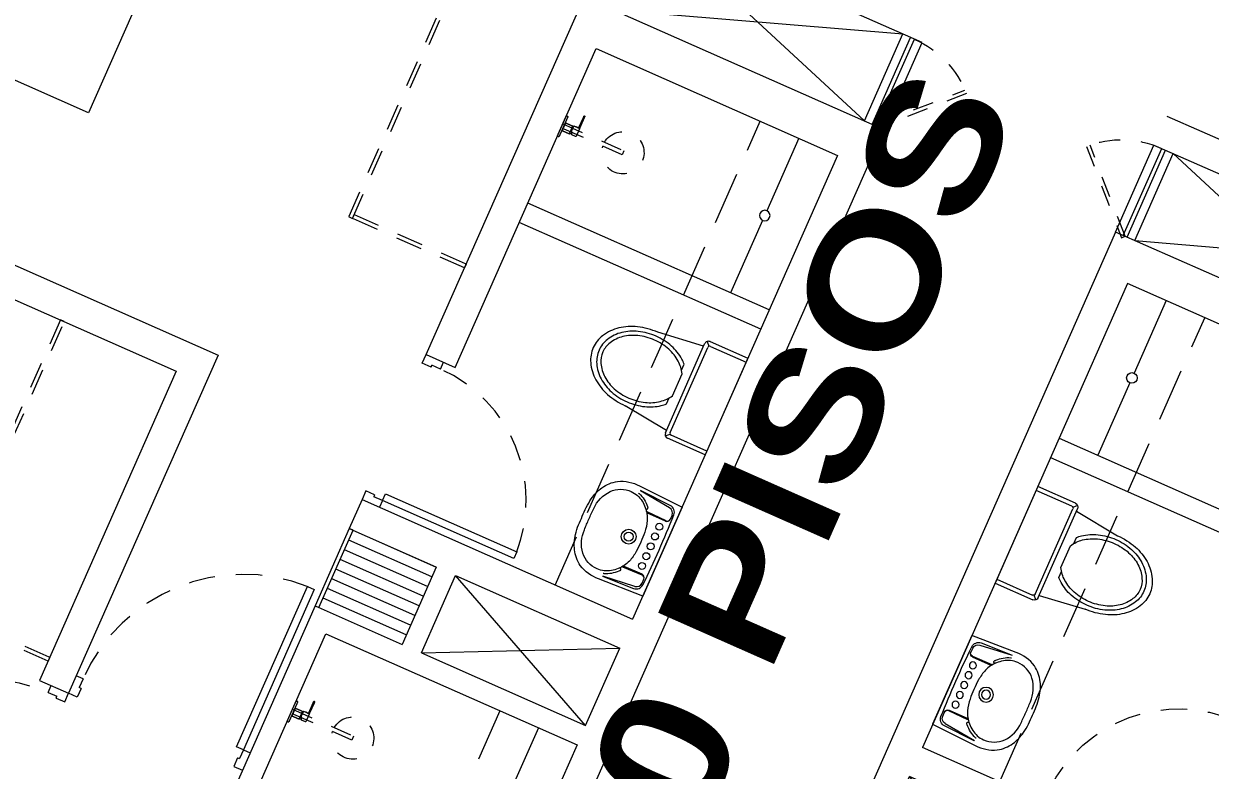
# Model space of a CAD drawing. Header units: millimetres. Extents: x 2471 to 2909, y 1327 to 1568.
# Drawn here: x 2631.84 to 2637.45, y 1406.07 to 1409.6 of the extents above; entities that cross this region are included whole.
import ezdxf
from ezdxf.xclip import XClip

# ---------------------------------------------------------------- set-up
doc = ezdxf.new("R2010")
doc.units = ezdxf.units.MM
doc.header["$XCLIPFRAME"] = 2
doc.set_wipeout_variables(frame=1)
for name, pattern in [('ACAD_ISO07W100', [3, 0, -3]), ('HIDDEN', [0.375, 0.25, -0.125]), ('HIDDEN2', [0.1875, 0.125, -0.0625])]:
    doc.linetypes.add(name, pattern=pattern)
doc.layers.get('0').update_dxf_attribs({"color": 251, "lineweight": 9})
for name, color, linetype, lineweight in [('A-04', 251, 'Continuous', 13), ('A-ESTRUCTURA-HATCH', 251, 'Continuous', 13), ('A-LINEAS', 251, 'Continuous', 13), ('A-MOBILIARIO', 251, 'Continuous', 13), ('A-MURO BAJO', 251, 'Continuous', 13), ('A-MUROS', 251, 'Continuous', 13), ('A-PROYECCIONES', 251, 'HIDDEN', 13), ('A-SANITARIOS', 251, 'Continuous', 13), ('A_50_TextoSubtitulos', 251, 'Continuous', 13), ('DLP_MOBILIARIO FIJO', 251, 'Continuous', 13), ('DLP_VERDE', 251, 'Continuous', 13)]:
    doc.layers.add(name, color=color, linetype=linetype, lineweight=lineweight)
doc.styles.add('R140-200', font='ariblk.ttf', dxfattribs={"height": 0.5})

# ---------------------------------------------------------------- blocks, each defined once
blk = doc.blocks.new('EST P1')
at = {"layer": 'A-ESTRUCTURA-HATCH'}
h = blk.add_hatch(dxfattribs=at)
h.set_pattern_fill('ANSI31', color=256, scale=0.02, angle=-1.27e-14)
h.set_pattern_definition([(44.99999999999999, (-226392.077087921, -8188203.059610654), (-0.04490128060534576, 0.04490128060534578), [])])
h.paths.add_polyline_path([(-3.609998156578513, 5.049997552298009), (-3.610000176762696, 4.849997552111745), (-44.785000133008, 4.84999814722687), (-44.78500010908465, -0.1500023566186428), (-46.9899987593235, -0.1500020446255803), (-46.98999930798891, -11.15000239294022), (-3.609999100328423, -11.15005090925843), (-3.609999100328423, -11.40005090925843), (-47.23999938514316, -11.40005881432444), (-47.23999953552266, 0.1499976431950927), (-45.03499953550636, 0.1499976431950927), (-45.0350001337647, 5.049998153932393)])
h.paths.add_polyline_path([(5.875668717722874, 4.849997540004551), (5.875668724213028, 5.04999746195972), (35.53000006324146, 5.049996703863144), (35.53000006324146, 4.849997698329389)])
h.paths.add_polyline_path([(47.9150172030495, 5.049996227957308), (35.58000069746049, 5.049997348338366), (35.58000069746049, 4.849997348152101), (47.9150167714979, 4.849997607059777)])
h.paths.add_polyline_path([(51.86500159354182, 4.849997512064874), (53.37567124809721, 4.84999814722687), (53.37566821934888, 5.049995731562376), (51.86500180143048, 5.049995731562376)])
edge = h.paths.add_edge_path()
edge.add_arc((63.30066905260901, -0.1500025354325771), 9.699999993899837, 359.9999991583288, 539.9999991583288)
edge.add_line((53.60066905870917, -0.1500023929402232), (53.80066905872081, -0.1500023929402232))
edge.add_arc((63.30066905263811, -0.1500025345012546), 9.4999999939173, 0.904707007975901, 179.9999991462264, ccw=False)
edge.add_line((72.79948476422578, -2.6654452085495e-06), (70.35068066572421, 2.236943691968918e-05))
edge.add_line((70.35068066572421, 2.236943691968918e-05), (70.35067913253442, -0.1499448418617249))
edge.add_line((70.35067913253442, -0.1499448418617249), (73.00066904650885, -0.150002677924931))
edge = h.paths.add_edge_path()
edge.add_arc((63.30071679371758, -0.1499939998611808), 3.299962339182982, 0.0008535084975947384, 49.99468487219946)
edge.add_line((65.42212619486963, 2.377727027982473), (65.4221670004481, -0.1499835988506675))
edge.add_line((65.4221670004481, -0.1499835988506675), (65.27216700115241, -0.1499896282330155))
edge.add_line((65.27216700115241, -0.1499896282330155), (65.27206754402141, 2.496426238678396))
edge.add_arc((63.30066965197329, -0.1500051133334637), 3.300001295406272, 53.31658296793058, 179.9999577317531)
edge.add_line((60.00066835692269, -0.1500026788562536), (59.80066835691105, -0.1500026788562536))
edge.add_arc((63.30067374499049, -0.1500072199851274), 3.50000538808239, 2.4573619850427235, 179.9999256608235, ccw=False)
edge.add_line((66.79746054686257, 5.869567394256592e-05), (69.45068066581734, 3.157090395689011e-05))
edge.add_line((69.45068066581734, 3.157090395689011e-05), (69.45067913254024, -0.1499448418617249))
edge.add_line((69.45067913254024, -0.1499448418617249), (66.60067913253442, -0.1499448418617249))
h.paths.add_polyline_path([(-3.559999100340065, -11.15003591403365), (35.53000069747213, -11.15003591403365), (35.53000069747213, -11.40006590355188), (-3.559999100340065, -11.40006590355188)])
h.paths.add_polyline_path([(35.58000069746049, -11.1500659417361), (71.88000514594023, -11.1501255556941), (71.88000514594023, -11.40006201900542), (35.58000069746049, -11.40000240504742)])
blk = doc.blocks.new('A$C47ad906b')
at = {"linetype": 'ACAD_ISO07W100'}
blk.add_blockref('EST P1', (27.08587306272238, 53.63165718247183), dxfattribs=at)
blk = doc.blocks.new('TD_P1$0$N.01b')
at = {"layer": 'A-MUROS'}
blk.add_line((0.1499984167353432, 5.825008718538356, 5.126849076347857e-07), (0.1499984170018251, 0.1250174852302735, -4.007036348491058e-06), dxfattribs=at)
blk = doc.blocks.new('*U843')
for p, q in [((0.01000000000002289, 0.854999999999984), (0.01000000000002289, 0.8999999999999999)), ((0.1000000000000001, 0.8649999999999747), (0.1000000000000002, 0.8999999999999999)), ((0.05500000000001259, 0.854999999999984), (0.01000000000002289, 0.854999999999984)), ((0.1000000000000001, 0.8649999999999747), (0.05500000000001259, 0.8649999999999747)), ((0.05500000000001259, 0.854999999999984), (0.05500000000001259, 0.8649999999999747)), ((0.0550000000000125, 0.04499999999998749), (0.0100000000000227, 0.04499999999998749)), ((0.0100000000000227, 0.04499999999998749), (0.0100000000000227, 0)), ((0.0550000000000125, 0.04499999999998749), (0.0550000000000125, 0.03499999999999662)), ((0.1, 0.03499999999999662), (0.0550000000000125, 0.03499999999999662)), ((0.1, 0.03499999999999662), (0.1, 0))]:
    blk.add_line(p, q)
blk.add_lwpolyline([(0.9299999999999959, 0.06999999999999719), (0.9299999999999959, 0.03499999999999651), (0.1, 0.03499999999999662), (0.1, 0.06999999999999731)], close=True)
at = {"color": 7, "linetype": 'HIDDEN2'}
blk.add_arc((0.09952467039440564, 0.0338953113763698), 0.8311048245500714, 2.23014585536521, 89.96723111097609, dxfattribs=at)
blk = doc.blocks.new('ducha marsano')
at = {"linetype": 'HIDDEN2', "ltscale": 0.5, "extrusion": (-4.942502096703275e-10, -7.911230939585116e-10, -1)}
for p, q in [((-0.009999999999763531, -2.501110429875553e-10), (0.01000000000021828, 2.496562956366688e-10)), ((0.01000000000021828, 2.496562956366688e-10), (0.01000000789736077, -0.3154999997500454)), ((-0.009999992102621036, -0.3155000002502675), (-0.009999999999763531, -2.501110429875553e-10)), ((0.02250000757840098, -0.05149999943751027), (-9.093746939470293e-05, -0.05150000000321597)), ((0.02250000757840098, -0.05149999943751027), (0.02250000785988959, -0.06274999943752846)), ((-0.02049999170912997, -0.08000000051379175), (-0.02049999220525933, -0.06013965879128591)), ((0.02100000832933802, -0.08149999947590914), (-0.0189999916706256, -0.08150000047635331)), ((-0.01546092816124656, -0.05800000038834696), (-0.01574999225886131, -0.05800000039516817)), ((0.02498437823942368, -0.08149999937540997), (0.02100000832933802, -0.08149999947590914)), ((0.02250000799722329, -0.06824999943773946), (0.02250000821641152, -0.07699999943770308)), ((0.02250000821641152, -0.07699999943770308), (0.02498437812710108, -0.0769999993754027)), ((0.02498437812710108, -0.0769999993754027), (0.07714359645297009, -0.0769999980702778)), ((0.07714359656529268, -0.08149999807028507), (0.02498437823942368, -0.08149999937540997)), ((0.07714359645297009, -0.0769999980702778), (0.08159809707876775, -0.0769999979588647)), ((0.0815980971915451, -0.08149999795887197), (0.07714359656529268, -0.08149999807028507)), ((0.08159809707876775, -0.0769999979588647), (0.08200000821670983, -0.07699999794840551)), ((0.08200000832903243, -0.08149999794841278), (0.0815980971915451, -0.08149999795887197)), ((0.08200000821670983, -0.07699999794840551), (0.08400000821666254, -0.0769999978983833)), ((0.08400000832898513, -0.08149999789839057), (0.08200000832903243, -0.08149999794841278)), ((0.08550000825425741, -0.07849999786049011), (0.08550000829109194, -0.07999999786034095)), ((0.01000000789736077, -0.3154999997500454), (-0.009999992102621036, -0.3155000002502675))]:
    blk.add_line(p, q, dxfattribs=at)
for centre, radius, start, end in [((-0.0004217504078951606, -0.04623247137988074), 0.0200000000000001, 323.9581193260744, 354.9297873666927), ((0.0004217355144646717, -0.04623247140079911), 0.0200000000000001, 185.0702097651437, 195.2705008967209), ((0.01899999170882438, -0.08000000047604772), 0.0015, 269.9999985659271, 359.9999985659271), ((-0.08400000825440657, -0.07849999789823414), 0.0015, 89.99999856592709, 179.9999985659271), ((-0.08400000829078635, -0.07999999789808498), 0.0015, 179.9999985659271, 269.9999985659271), ((-7.897142495370972e-09, -0.3155000000001564), 0.1000000000000227, 95.73916904324476, 84.26082808872134)]:
    blk.add_arc(centre, radius, start, end, dxfattribs=at)
at = {"linetype": 'HIDDEN2', "ltscale": 0.5, "extrusion": (-4.942519952477968e-10, -7.911237979935254e-10, -1)}
blk.add_ellipse((7.578819349873811e-09, -0.05150000000094224), major_axis=(-0.0224999955548024, -0.009499944664834701), ratio=0.0014484153729246, start_param=0.4254359770760674, end_param=1.567365863276157, dxfattribs=at)
at = {"linetype": 'HIDDEN2', "ltscale": 0.5}
for points, degree in [([(-0.03050000000030195, -7.639755494892597e-10), (-4.547473508864641e-13, -9.094947017729282e-13), (0.0304999999998472, 7.626113074366003e-10)], 2), ([(0.0304999999998472, 7.626113074366003e-10), (0.04149999999981446, 1.037733454722911e-09), (0.05249999999978172, 1.313310349360108e-09)], 2), ([(0.05249999999978172, 1.313310349360108e-09), (0.05250000009345968, -0.003749998686544131), (0.05250000018713763, -0.007499998686398612)], 2), ([(-0.05250000000023647, -1.314674591412768e-09), (-0.05249999990655851, -0.003750001314529072), (-0.05249999981288056, -0.0075000013148383)], 2), ([(-0.05250000000023647, -1.314674591412768e-09), (-0.04150000000026921, -1.040007191477343e-09), (-0.03050000000030195, -7.639755494892597e-10)], 2), ([(-0.05250000349224138, -0.007500004994653864), (-0.0524999909653161, -0.007500017521124391), (-0.05249997843839083, -0.007500030048049666)], 2), ([(0.03050000019993604, -0.007999999237654265), (2.000888343900442e-10, -0.00800000000072032), (-0.03049999980021312, -0.008000000764241122)], 2), ([(-0.02149999980019857, -0.008000000538686436), (-0.021499999768821, -0.009250000538941094), (-0.02149999973744343, -0.01050000053874101)], 2), ([(-0.02100075302178084, -0.01100000052656469), (-0.007000501922902913, -0.01100000017595448), (0.006999749175975012, -0.01099999982534428), (0.02100000027485294, -0.01099999947564356)], 3), ([(-0.01999999972485966, -0.01100000050200833), (-0.01999999926556484, -0.02935000050229064), (-0.01999999880627001, -0.0477000005021182)], 2), ([(-0.0197004378701422, -0.04800000049453956), (7.491053111152723e-09, -0.04800000000068394), (0.01970045285179367, -0.04799999950773781)], 2), ([(0.02000000027510396, -0.01099999950019992), (0.02000000073439878, -0.02934999950048223), (0.02000000119369361, -0.04769999950030979)], 2), ([(0.02150000019992149, -0.007999999462754204), (0.02150000023129905, -0.009249999462554115), (0.02150000026267662, -0.01049999946235403)], 2)]:
    blk.add_open_spline(points, degree=degree, dxfattribs=at)
for points, weights in [([(-0.05249999981288056, -0.0075000013148383), (-0.05249999981242581, -0.007511151918606629), (-0.05249950271536363, -0.007522291436998785)], [1, 0.9908470869120796, 0.9822662308921539]), ([(-0.05199999980004577, -0.008000001302207238), (-0.05249999980014763, -0.008000001315394911), (-0.05249999981288056, -0.0075000013148383)], [1, 0.7071067811930576, 1]), ([(-0.02150077096985115, -0.01050000053874101), (-0.02150076198950046, -0.01100000950691538), (-0.02100075302178084, -0.01100000052656469)], [1, 0.7071067815402065, 1]), ([(-0.02000044456417527, -0.04770000050166345), (-0.02000044121359679, -0.04800000384466329), (-0.0197004378701422, -0.04800000049453956)], [1, 0.7071067801376791, 1]), ([(0.02000045972226872, -0.04769999950030979), (0.0200004562916547, -0.04800000293971607), (0.01970045285179367, -0.04799999950773781)], [1, 0.707106779703426, 1]), ([(0.02112202588159562, -0.01098488064462799), (0.02106194968064301, -0.01099999947336983), (0.02100000027485294, -0.01099999947564356)], [1, 0.9924117957756484, 1]), ([(0.05200000019976869, -0.007999998699233402), (0.05206194960510402, -0.007999998698323907), (0.05212202580605663, -0.007984879868672579)], [1, 0.9924117957712896, 1])]:
    blk.add_rational_spline(points, weights, degree=2, dxfattribs=at)
for points, knots in [([(-0.03049999980021312, -0.008000000764241122), (-0.03320189623445913, -0.008000000831998477), (-0.03736511363376849, -0.00800000093613562), (-0.04238597308449243, -0.00800000106164589), (-0.04580906687669994, -0.008000001147593139), (-0.04859505284957777, -0.008000001217169483), (-0.05120455379528721, -0.008000001282653102), (-0.05200223200517939, -0.008000001302207238), (-0.05199999980004577, -0.008000001302207238)], [0, 0, 0, 0, 8.104571943406839, 12.49526290016387, 16.88595385692089, 21.27664481367791, 25.66733577043493, 33.77190771384178, 33.77190771384178, 33.77190771384178, 33.77190771384178]), ([(0.05200000019976869, -0.007999998699233402), (0.05200210867496935, -0.007999998699233402), (0.05120469198163846, -0.007999998719242285), (0.04859496211156511, -0.007999998784271156), (0.04580915761061988, -0.007999998854302248), (0.04238586918972942, -0.00799999893979475), (0.03736519132235117, -0.007999999065759766), (0.03320187522513152, -0.007999999170351657), (0.03050000019993604, -0.007999999237654265)], [9e-16, 9e-16, 9e-16, 9e-16, 8.104571943406844, 12.49526290016386, 16.88595385692087, 21.2766448136779, 25.66733577043493, 33.77190771384178, 33.77190771384178, 33.77190771384178, 33.77190771384178]), ([(0.02250000799722329, -0.06824999943773946), (0.02250000799722329, -0.06824999943773946), (0.02249081857780766, -0.06818083345751802), (0.02245760327241442, -0.06790006753908528), (0.02243404553155415, -0.06768848845513276), (0.02238973698558766, -0.0672005954852466), (0.0223660945721349, -0.06689161925442022), (0.02233268521786158, -0.06621418988925143), (0.02232341057379017, -0.06584570405902923), (0.02232341055696452, -0.06515429482442414), (0.02233268518148179, -0.06478580899420194), (0.02236609450255855, -0.06410837962675942), (0.02238973690009516, -0.0637994033954783), (0.02243404542241478, -0.0633115104233184), (0.02245760315236112, -0.06309993133845637), (0.02249081844320244, -0.06281916541820465), (0.02250000785988959, -0.06274999943752846), (0.02250000785988959, -0.06274999943752846)], [0.4148436397438343, 0.4148436397438343, 0.4148436397438343, 0.4148436397438343, 0.5185540744172381, 0.5185540744172381, 0.6222645090906421, 0.6222645090906421, 0.7259758942891552, 0.7259758942891552, 0.8296872794876685, 0.8296872794876685, 0.9333986646861818, 0.9333986646861818, 1.037110049884695, 1.037110049884695, 1.140820484558099, 1.140820484558099, 1.244530919231501, 1.244530919231501, 1.244530919231501, 1.244530919231501])]:
    blk.add_open_spline(points, degree=3, knots=knots, dxfattribs=at)
for points, weights, degree, knots in [([(0.02112202588250511, -0.0109848806437185), (0.02112202605121638, -0.01098488060188174), (0.02112202622038239, -0.01098488055868074), (0.02112202638954841, -0.01098488051638924), (0.02135335197954191, -0.01092666794011166), (0.02150000477377034, -0.01073853715979567), (0.02150000367282701, -0.01049999946280877)], [0.9186410377427195, 0.9186409493456628, 0.918640860948696, 0.9186407725518192, 0.789223156394818, 0.7892231563948175, 0.9186407725518192], 3, [0.123898838286475, 0.123898838286475, 0.123898838286475, 0.123898838286475, 0.1238993430992958, 0.1238993430992958, 0.1238993430992958, 0.7860299903975168, 0.7860299903975168, 0.7860299903975168, 0.7860299903975168]), ([(0.05212202580696612, -0.007984879867308337), (0.05212202606071515, -0.00798487980500795), (0.05212202631400942, -0.007984879740888573), (0.05250000455725967, -0.007889761481237656), (0.05250000675732736, -0.007499998686398612)], [0.91864103774894, 0.918640905153358, 0.9186407725580458, 0.7245178539878441, 0.9186407725580458], 2, [0.1238988382811407, 0.1238988382811407, 0.1238988382811407, 0.1238993430939498, 0.1238993430939498, 0.7860311477345288, 0.7860311477345288, 0.7860311477345288])]:
    blk.add_rational_spline(points, weights, degree=degree, knots=knots, dxfattribs=at)
blk = doc.blocks.new('*U828')
for p, q in [((0.01000000000002288, 0.704999999999984), (0.01000000000002288, 0.7499999999999999)), ((0.1000000000000001, 0.7149999999999747), (0.1000000000000002, 0.7499999999999999)), ((0.05500000000001258, 0.704999999999984), (0.01000000000002288, 0.704999999999984)), ((0.1000000000000001, 0.7149999999999747), (0.05500000000001258, 0.7149999999999747)), ((0.05500000000001258, 0.704999999999984), (0.05500000000001258, 0.7149999999999747)), ((0.0550000000000125, 0.04499999999998749), (0.0100000000000227, 0.04499999999998749)), ((0.0100000000000227, 0.04499999999998749), (0.0100000000000227, 0)), ((0.0550000000000125, 0.04499999999998749), (0.0550000000000125, 0.03499999999999662)), ((0.1, 0.03499999999999662), (0.0550000000000125, 0.03499999999999662)), ((0.1, 0.03499999999999662), (0.1, 0))]:
    blk.add_line(p, q)
blk.add_lwpolyline([(0.7799999999999959, 0.06999999999999737), (0.7799999999999959, 0.03499999999999668), (0.1, 0.03499999999999662), (0.1, 0.06999999999999731)], close=True)
at = {"color": 7, "linetype": 'HIDDEN2'}
blk.add_arc((0.0996105733351757, 0.034094953898712), 0.6809051574627052, 2.230145855365212, 89.96723111097609, dxfattribs=at)
blk = doc.blocks.new('SIFON JET_PLANTA')
blk.add_wipeout([(-3.9968028886505635e-15, -0.2500000000000184), (-0.19500000000005407, -0.2500000000000168), (-0.19951643432015126, -0.2494833729378055), (-0.20292105350751372, -0.2483645558436147), (-0.20292105350751372, -0.2483645558436147), (-0.20666315920510508, -0.24624717567329074), (-0.20666315920510508, -0.24624717567329074), (-0.20895516743916698, -0.2439551674392592), (-0.20895516743916698, -0.2439551674392592), (-0.20914213562378492, -0.2441421356237659), (-0.21078489486138086, -0.2422815753964105), (-0.21078489530966127, -0.242281574820258), (-0.21078489530966127, -0.242281574820258), (-0.21262484241585822, -0.23945330258791747), (-0.21262484241585822, -0.23945330258791747), (-0.21378217877147937, -0.23687239118492953), (-0.21378217877147937, -0.23687239118492953), (-0.21469544555026815, -0.23347698498397568), (-0.21500000000003572, -0.23000000000003487), (-0.21500000000003572, -0.22695731170095246), (-0.21500000000003566, -0.21812499999988935), (-0.4400000000000583, -0.19000000000006945), (-0.4428065726071117, -0.18999376107480415), (-0.4467311796759212, -0.18993090052894454), (-0.4489813006264379, -0.18987492994866767), (-0.45181087864270536, -0.18978720963843945), (-0.45502177935002514, -0.18965571554344995), (-0.45680884094444557, -0.18956887049776017), (-0.45917476312840794, -0.18943885073896918), (-0.46189974638228476, -0.18926783338693093), (-0.46392312796978746, -0.1891261001656599), (-0.4651118553799, -0.18903696416506013), (-0.4651118553799, -0.18903696416506013), (-0.46945695324116576, -0.18867412919500123), (-0.47347737489799235, -0.18828649387284319), (-0.4760831043526874, -0.18800852311381178), (-0.4784655984097992, -0.18773591046663335), (-0.4812123981290761, -0.18739967344844013), (-0.4823799650946311, -0.18724961753665392), (-0.4861710798786152, -0.18673295051783698), (-0.4883773329171027, -0.18641149547854738), (-0.4915561192846224, -0.18592134839819957), (-0.49363221375281874, -0.18558396496530774), (-0.4950185326225328, -0.18535105518415543), (-0.49738453270923966, -0.18493941491726318), (-0.49738453270923966, -0.18493941491726318), (-0.5022170271249025, -0.18404299120049852), (-0.5066197257855252, -0.18316079829145207), (-0.5093515742608893, -0.1825817740042892), (-0.5117511578320577, -0.18205306733528373), (-0.5151304930053318, -0.18127641180608334), (-0.5177102066111972, -0.180658126268661), (-0.5217330945474348, -0.17964972817469574), (-0.5238420334429212, -0.17909941178947775), (-0.5267012421251838, -0.17832932710999966), (-0.5267012421251838, -0.17832932710999966), (-0.5295692091749213, -0.1775289582754147), (-0.5320595838922233, -0.17681111268672806), (-0.5351533924545966, -0.1758895127053319), (-0.5384560975286797, -0.17486891708103836), (-0.5384560975292095, -0.1748689170808716), (-0.541239431868821, -0.173975283754516), (-0.5427723222940669, -0.17346815110944244), (-0.5448715340303089, -0.17275625369236652), (-0.5464654464371547, -0.17220217970229884), (-0.5491110235096006, -0.17125649919093733), (-0.5509595690539193, -0.17057627001171818), (-0.554259955012782, -0.16932152164447337), (-0.5567837164979558, -0.1683267732968241), (-0.5597879627215983, -0.16710221935052116), (-0.5614030384546642, -0.16642552093734478), (-0.5643638531227189, -0.16515114279387513), (-0.5659175369425957, -0.16446470331723814), (-0.5675206036379989, -0.16374352065672237), (-0.5701751445081511, -0.16252011202851632), (-0.5738019249250134, -0.16078885156098902), (-0.5758551172461832, -0.1597776236745021), (-0.5780851987598129, -0.15865334772308362), (-0.5833383464296186, -0.15589602937462355), (-0.5871020871221571, -0.15382390223985618), (-0.589649673813565, -0.15237427078607357), (-0.5918032792216905, -0.15111854930392163), (-0.5936265433446899, -0.15003338777375236), (-0.5950203802235483, -0.14918997302298329), (-0.5964260238687271, -0.14832711535773094), (-0.5987195168356628, -0.14689235104123058), (-0.6003545606321443, -0.1458488198479607), (-0.6020382360645258, -0.14475596197870444), (-0.6039324972326756, -0.14349648489650788), (-0.6058190295436535, -0.14223278878229054), (-0.6069589112986494, -0.14145292154593428), (-0.6085559143320581, -0.14034507186450243), (-0.6119534370048065, -0.1379278241292501), (-0.6141810390096392, -0.13629725543309187), (-0.6153056217652364, -0.13546000529359403), (-0.616776695296436, -0.13435028842582664), (-0.6178925493099454, -0.13349613093370732), (-0.6193213470099616, -0.13238436781430382), (-0.6203979421668644, -0.13153302500581535), (-0.6214806101716437, -0.13066485269194347), (-0.6222829730396384, -0.13001355337838977), (-0.6234529324212925, -0.12905162416325416), (-0.6245350826082106, -0.12814875223397248), (-0.6245350826082106, -0.12814875223397248), (-0.6261798690142716, -0.1267517640900898), (-0.6276384517151152, -0.12548742782280645), (-0.628828082349604, -0.1244380444330511), (-0.6304617984256853, -0.12296964000072033), (-0.6318208694930814, -0.12172341827001024), (-0.6318208694930814, -0.12172341827001024), (-0.6335485140986996, -0.1201059301727826), (-0.6346901271075812, -0.11901610232268453), (-0.6346901271075812, -0.11901610232268453), (-0.6379225331376429, -0.11583594748502674), (-0.6399777867096247, -0.11373811253165907), (-0.6458446976926848, -0.1073977953623001), (-0.6494434143342223, -0.10322609145641398), (-0.6553642676984142, -0.09582717273827623), (-0.6598588953124065, -0.08969911109429876), (-0.6622868145222904, -0.08617729402973422), (-0.6646272464922529, -0.08262490722272005), (-0.6678606003129003, -0.07743331251722049), (-0.670619194114542, -0.07270872040328455), (-0.6721962315105001, -0.06986945408563243), (-0.6751289865413515, -0.06419658017620462), (-0.6770086684827425, -0.060205519739550094), (-0.6779453077829631, -0.05809186057156299), (-0.679196101176299, -0.05511826337673822), (-0.6803351011541063, -0.05223741957431689), (-0.6814466877970816, -0.04923834812209502), (-0.6826559691388926, -0.045722293873812166), (-0.6838467937407602, -0.0419389944207197), (-0.6854790619026296, -0.03605105680370895), (-0.6864237303586456, -0.03211672338250426), (-0.6869757739505309, -0.029562315660750033), (-0.6875842686251095, -0.026449191965552094), (-0.6881392445906105, -0.02323531089947365), (-0.6890810221543396, -0.016355358550717514), (-0.6895744057913848, -0.011139691308035767), (-0.6898532902500347, -0.006543534352114586), (-0.6900000000000568, -1.3061114480499146e-13), (-0.6899325593854659, 0.004437134855442718), (-0.6896819424370647, 0.009631817316209785), (-0.6893244322047842, 0.01402889697446773), (-0.6887081006286462, 0.01937954221562861), (-0.6880761442771446, 0.023623424920407785), (-0.6880761442771446, 0.023623424920407785), (-0.6872176454232075, 0.028367380702968834), (-0.6866778274585941, 0.030968374778986375), (-0.6854790619026291, 0.03605105680368331), (-0.6854790619026291, 0.03605105680368331), (-0.6837972814754649, 0.04210374216944722), (-0.6837972814754649, 0.04210374216944722), (-0.6818840825753858, 0.04799985761491621), (-0.6803809802887326, 0.052117520939593195), (-0.6793480505514204, 0.054744075661867876), (-0.6779093568584791, 0.0581746844988161), (-0.6744770829184107, 0.06551139883715479), (-0.6744770829184107, 0.06551139883715479), (-0.6721962315102994, 0.06986945408597309), (-0.6705432172125638, 0.07284284781277094), (-0.66899703918059, 0.0755222245601899), (-0.6672217177312196, 0.0784871655035261), (-0.6650459508068323, 0.0819719185289926), (-0.6633960251197104, 0.0845138769328788), (-0.6610760739146442, 0.08795338228761662), (-0.6570391218687214, 0.09359950184949759), (-0.6570391218687214, 0.09359950184949759), (-0.653379827559013, 0.09838663892802495), (-0.653379827559013, 0.09838663892802495), (-0.6502540225314615, 0.10225408820736812), (-0.6453440318673629, 0.10796039456295163), (-0.638590082080527, 0.1151612074384399), (-0.6326487525476843, 0.12095303674857494), (-0.6298992223410133, 0.12347890337426237), (-0.6251309701959733, 0.12764611135716367), (-0.62055075532442, 0.13141122239188874), (-0.6167766952967224, 0.13435028842558064), (-0.6105566617373841, 0.13893165549449168), (-0.6061118988538439, 0.14203327571338945), (-0.6000064650517882, 0.1460724416945409), (-0.5962729345985607, 0.1484216933025961), (-0.5908215224044447, 0.1516944642059895), (-0.5862390028518931, 0.15430633814084888), (-0.5793675441901323, 0.15799448879794756), (-0.5692866238860973, 0.16293368776541026), (-0.5517389661651109, 0.17028463225518214), (-0.5464986426604379, 0.17219051519896744), (-0.5384560975292068, 0.17486891708084357), (-0.5346469604197142, 0.1760426435288994), (-0.5264874006761728, 0.1783878812516536), (-0.5215876260470006, 0.17968713591882243), (-0.5148298055683924, 0.18134704376309227), (-0.5079056557307118, 0.18289126960594412), (-0.5016115159154715, 0.1841594235842218), (-0.4864517377630549, 0.18669290834709343), (-0.47632564009124845, 0.18798157818039596), (-0.4726010726781439, 0.18837524559521754), (-0.4635665261401014, 0.18915199248899256), (-0.4548818271280268, 0.1896621040887047), (-0.44896106427117455, 0.1898775251560828), (-0.4400000000003206, 0.19000000000003994), (-0.43221044196736236, 0.1909736947541202), (-0.21500000000003217, 0.21812499999985616), (-0.2150000000000321, 0.22340722987510322), (-0.2150000000000321, 0.22777775613769383), (-0.21486487451543534, 0.23232093957008934), (-0.21418963578040406, 0.23563541290566922), (-0.2128690177697859, 0.238983217905901), (-0.21104911515711794, 0.24193423238734768), (-0.20914213562378103, 0.24414213562373258), (-0.20765622306651588, 0.24548612339134332), (-0.205487326833514, 0.24702985542769423), (-0.20067453752323405, 0.24917810271893545), (-0.19500000000005008, 0.24999999999998337), (-0.19500000000005008, 0.25000000000000155), (-0.16050581425243854, 0.2499999999999831), (-0.09750000000002507, 0.2499999999999826), (-0.032282408322006295, 0.24999999999998207), (0, 0.24999999999998182)])
for p, q in [((-0.2149999999965075, -0.2300000004470348), (-0.2149999999965075, 0.2300000004470348)), ((-0.2091421356308274, 0.244142135605216), (-0.1920710678095929, 0.2270710682496428)), ((-0.1950000000069849, 0.25), (0, 0.25)), ((-0.1849999999976717, 0.2300000004470348), (0, 0.2300000004470348)), ((0, 0.25), (0, -0.25)), ((-0.2149999999965075, 0.2181249996647239), (-0.4400000000023283, 0.1900000004097819)), ((-0.1950000000069849, -0.2199999997392297), (-0.1950000000069849, 0.2199999997392297)), ((-0.2650000000139698, 0.07177570275962353), (-0.2650000000139698, 0.1028050743043423)), ((-0.2550000000046566, -0.05620467849075794), (-0.2550000000046566, 0.05620467849075794)), ((-0.2650000000139698, -0.1028050743043423), (-0.2650000000139698, -0.07177570275962353)), ((-0.2149999999965075, -0.2181249996647239), (-0.4400000000023283, -0.1900000004097819)), ((-0.2091421356308274, -0.244142135605216), (-0.1920710678095929, -0.2270710682496428)), ((0, -0.25), (-0.1950000000069849, -0.25)), ((0, -0.2300000004470348), (-0.1849999999976717, -0.2300000004470348))]:
    blk.add_line(p, q)
for points in [[(-0.4400000000023283, 0.1899999985471368, 0.0763933325899097), (-0.5384560975362547, 0.1748689152300358, 0.0864366754396615), (-0.6167766953003593, 0.134350286796689, 0.1058718739065611), (-0.6721962315205019, 0.0698694521561265, 0.1254037606185606), (-0.6900000000023283, -1.862645149230957e-09, 0.1254037606185606), (-0.6721962315205019, -0.0698694558814168, 0.1058718739065611), (-0.6167766953003593, -0.1343502905219793, 0.0864366754396569), (-0.5384560975362547, -0.1748689189553261, 0.0763933325899052), (-0.4400000000023283, -0.1900000022724271, 0.0763933325899069)], [(-0.2650000000139698, 0.1028050724416971, 0.0362001238062295), (-0.2844365081400611, 0.1202081507071853, 0.0872500004776699), (-0.353483993181726, 0.1564917676150799, 0.0775977326505121), (-0.4400000000023283, 0.169999998062849, 0.0775977326505191), (-0.5265160068229306, 0.1564917676150799, 0.0872500004776694), (-0.5955634918645956, 0.1202081507071853, 0.1056010989446651), (-0.6442582377349027, 0.06268647033721209, 0.1236400727066803), (-0.6600000000034925, -1.862645149230957e-09, 0.1236400727067141), (-0.6442582377349027, -0.06268647406250238, 0.1056010989446773), (-0.5955634918645956, -0.1202081544324756, 0.0872500004776694), (-0.5265160068229306, -0.1564917713403702, 0.0775977326505156), (-0.4400000000023283, -0.1700000017881393, 0.0775977326505156)], [(-0.2550000000046566, 0.05620467662811279, 0.1002681760473576), (-0.2966654581541661, 0.1043824506923556, 0.0872500004776735), (-0.3595807883539237, 0.1374436942860484, 0.0775977326505081), (-0.4400000000023283, 0.1499999985098839, 0.0775977326505443), (-0.5204192116507329, 0.1374436942860484, 0.087250000477633), (-0.5833345418504905, 0.1043824506923556, 0.1056010989445935), (-0.626631036750041, 0.05323756672441959, 0.1236400727067874), (-0.6400000000139698, -1.862645149230957e-09, 0.1236400727066504), (-0.626631036750041, -0.05323757044970989, 0.1056010989447271), (-0.5833345418504905, -0.1043824544176459, 0.08725000047765101), (-0.5204192116507329, -0.1374436980113387, 0.0775977326505277), (-0.4400000000023283, -0.1500000022351742, 0.0775977326505277)], [(-0.4400000000023283, -0.1500000022351742, 0.0775977326505277), (-0.3595807883539237, -0.1374436980113387, 0.0872500004776513), (-0.2966654581541661, -0.1043824544176459, 0.1002681760473668), (-0.2550000000046566, -0.05620468035340309, 0.1236400727066794)], [(-0.4400000000023283, -0.1700000017881393, 0.0775977326505156), (-0.353483993181726, -0.1564917713403702, 0.0872500004776697), (-0.2844365081400611, -0.1202081544324756, 0.0362001238062331), (-0.2650000000139698, -0.1028050761669874, 0.123640072706704)]]:
    blk.add_lwpolyline(points, format="xyb")
for centre, radius, start, end in [((-0.1950000000069849, 0.2299999985843897), 0.02, 90, 180), ((-0.1849999999976717, 0.2199999978765845), 0.01, 90, 180), ((-0.1849999999976717, -0.2200000016018748), 0.01, 180, 270), ((-0.1950000000069849, -0.23000000230968), 0.02, 180, 270)]:
    blk.add_arc(centre, radius, start, end)
blk = doc.blocks.new('BOWL-ITALGRIF_VARADERO_01')
for p, q in [((-0.2031776669450664, -0.1970779590710663), (-0.2207675150589239, -0.03803402129051392)), ((0.2031776702528987, -0.1970779590710663), (0.2207675183667561, -0.03803402129051392)), ((-0.1404459541122378, -0.2077220993369338), (-0.1424193566876966, -0.1083257352938745)), ((-0.137499998345902, -0.2049999987634692), (-0.137499998345902, -0.1116626916409587)), ((0.1375000016537342, -0.2049999987634692), (0.1375000016537342, -0.1116626916409587)), ((0.14044595742007, -0.2077220993369338), (0.1424193599937098, -0.1083257352938745)), ((-0.175347356844668, -0.2219999987637493), (-0.1544431956958761, -0.2219999987637493)), ((0.1753473601525002, -0.2219999987637493), (0.1544431990018893, -0.2219999987637493))]:
    blk.add_line(p, q)
for points in [[(-0.09174999834658593, 0.1589156628310775, -0.02988969156174498), (-0.04563491713952317, 0.1646426274328405, -0.007822324514767873), (0.04563492045281237, 0.1646426274328405, -0.02988969156174498), (0.09175000165396341, 0.1589156628310775, -0.09173695065920573), (0.1601032902649422, 0.1343426116609407, -0.1124960903871022), (0.2175388433656735, 0.0791776644168749, -0.1478848687845698), (0.2402077466226729, -0.02566172360820929), (0.2300000016543891, -0.249999998763542), (-0.2299999983465568, -0.249999998763542), (-0.2402077433148406, -0.02566172360820929, -0.1478848687841617), (-0.2175388400587508, 0.07917766441642016, -0.1124960903871022), (-0.1601032869575647, 0.1343426116609407, -0.09173695065920573)], [(-0.04959291912882691, -0.1362554287775311, -0.06267712626203878), (-0.1047743787253239, -0.1248652429917456, -0.1106392210721722), (-0.1576166218355866, -0.09099999876343645, -0.1209761765391472), (-0.1949919334429069, -0.034382337941679, -0.06119831719899234), (-0.199999998347721, 1.236458047060296e-09, -0.2170695361585024), (-0.1593486726437732, 0.09200000123655627, -0.1749831434235901), (-0.05453060117497444, 0.1298414640550618, -0.01061792730103173), (1.652551873121411e-09, 0.1309995985770911, -0.01061792730103173), (0.05453060448144242, 0.1298414640550618, -0.1749831434235904), (0.1593486759484222, 0.09200000123655627, -0.2170695361585026), (0.20000000165237, 1.236458047060296e-09, -0.06119831719899244), (0.1949919367493749, -0.034382337941679, -0.1209761765391472), (0.1576166251420545, -0.09099999876343645, -0.1106392210721722), (0.1047743820317919, -0.1248652429917456, -0.06267712626203872), (0.04959292243529489, -0.1362554287775311, -0.01758346328030755), (1.652551873121411e-09, -0.1379999987634619, -0.01758346328030749)]]:
    blk.add_lwpolyline(points, format="xyb", close=True)
for points in [[(-0.2216218609978569, -0.03812850974190951), (-0.2144636938955955, -0.1954454162796537, 0.3908234398249527), (-0.180726148037138, -0.2288330183241669, 0.01752364251134351), (0.1807261513358753, -0.2288330183241669, 0.3908234398249527), (0.2144636972020635, -0.1954454162796537), (0.2216218643056891, -0.03812850974190951)], [(-0.2072401970413011, -0.03499999876339643, 0.005000295397634052), (-0.2064464615491488, -0.03798576824055999, 0.1212924416568265), (-0.1659585950847031, -0.09962989576888504, 0.00797675590412969), (-0.1624048830467473, -0.1030943039095291)], [(0.2072402003477691, -0.03499999876339643, -0.005000295397634052), (0.2064464648537978, -0.03798576824055999, -0.1212924416568265), (0.1659585983907164, -0.09962989576888504, -0.00797675590412969), (0.1624048863532153, -0.1030943039095291)]]:
    blk.add_lwpolyline(points, format="xyb")
for centre, radius in [((1.653006620472297e-09, -0.0749999987638148), 0.03500000000000001), ((1.653006620472297e-09, -0.0749999987638148), 0.02150000000000001), ((-0.1014999983458438, -0.1884999987632909), 0.0165), ((-0.05099999834646951, -0.1884999987632909), 0.0165), ((1.653006620472297e-09, -0.1884999987632909), 0.0165), ((0.05100000165430174, -0.1884999987632909), 0.0165), ((0.101500001653676, -0.1884999987632909), 0.0165)]:
    blk.add_circle(centre, radius)
for centre, radius, start, end in [((-0.1582856373593131, -0.09873175706388793), 0.005999999999999929, 226.6430852310831, 46.64308523108314), ((-0.1404197507458775, -0.1082860353762953), 0.002000000000000001, 54.36185522790519, 181.1373935775188), ((-0.1354999983454945, -0.1116626916409587), 0.002000000000000001, 56.71088169228255, 180), ((0.1355000016533268, -0.1116626916409587), 0.002000000000000001, 0, 123.2891183077175), ((0.1404197540537098, -0.1082860353762953), 0.002000000000000001, 358.8626064224812, 125.6381447720948), ((0.1582856406671453, -0.09873175706388793), 0.005999999999999929, 133.3569147689169, 313.3569147689169), ((0.1047743820322466, -0.1248652429922004), 9.094947017729287e-16, 0, 217.6714005309489), ((-0.175347356844668, -0.1939999987635019), 0.02800000000000001, 186.3111163257858, 270), ((-0.1544999983457274, -0.2049999987634692), 0.017, 270, 0), ((-0.1544431956958761, -0.2079999987636256), 0.01400000000000001, 270, 1.137393577518821), ((0.1545000016535596, -0.2049999987634692), 0.017, 180, 270), ((0.1544431990018893, -0.2079999987636256), 0.01400000000000001, 178.8626064224812, 270), ((0.1753473601525002, -0.1939999987635019), 0.02800000000000001, 270, 353.6888836742142)]:
    blk.add_arc(centre, radius, start, end)
blk = doc.blocks.new('*U177')
at = {"linetype": 'HIDDEN', "ltscale": 0.2}
for p, q in [((0.327054221162769, 0.327054221155728), (0, 0)), ((0.0127279220605487, -0.012727922061913), (0.3392076378238418, 0.313751793693915)), ((0, 0), (0.0127279220605487, -0.012727922061913))]:
    blk.add_line(p, q, dxfattribs=at)
blk.add_arc((0, 0), 0.4622583691829941, 0, 44.99999999857226, dxfattribs=at)
blk = doc.blocks.new('CAMA 2PLAZAS C_VELADOR')
at = {"layer": 'A-MOBILIARIO'}
for p, q in [((-1.849946584286015, -0.0599999755255567), (-1.849892390794678, -5.68e-14)), ((-1.849892390794678, -5.68e-14), (-0.3998923907946903, -5.68e-14)), ((-0.3998923907946903, -5.68e-14), (-0.3998923907946903, -0.0599999755255567))]:
    blk.add_line(p, q, dxfattribs=at)
at = {"layer": 'A-MOBILIARIO', "linetype": 'Continuous'}
for p, q in [((-1.849946584286129, -0.05999997552544301), (-0.3999458065079864, -0.05999997552544301)), ((-1.849946584286129, -1.900000000000034), (-1.849946584286129, -0.05999997552544301)), ((-1.632657967488139, -0.0877744199698896), (-1.208566978861625, -0.0877744199698896)), ((-1.041324634154674, -0.0877744199698896), (-0.6172336455281596, -0.0877744199698896)), ((-0.3999458065079864, -0.05999997552544301), (-0.3999458065079864, -1.900000000000034)), ((-1.66327913984159, -0.3957744199699391), (-1.66327913984159, -0.1183955923233384)), ((-1.177945806508176, -0.1183955923233384), (-1.177945806508176, -0.3957744199699391)), ((-1.071945806508181, -0.3957744199699391), (-1.071945806508181, -0.1183955923233384)), ((-0.5866124731747107, -0.1183955923233384), (-0.5866124731747107, -0.4118199142831715)), ((-1.849946584286129, -0.3959999755255126), (-0.7546124731747739, -0.3959999755255126)), ((-0.3999458065079864, -0.7506666421922433), (-0.7546124731747739, -0.3959999755255126)), ((-0.7546124731747739, -0.3959999755255126), (-0.7546124731747739, -0.7506666421922433)), ((-0.6172336455281596, -0.4424410866366202), (-0.7081558065080742, -0.4424410866366202)), ((-0.7546124731747739, -0.4519999755255526), (-1.849946584286129, -0.4519999755255526)), ((-0.7546124731747739, -0.7506666421922433), (-0.3999458065079864, -0.7506666421922433)), ((-0.3999458065079864, -1.900000000000034), (-1.849946584286129, -1.900000000000034))]:
    blk.add_line(p, q, dxfattribs=at)
at = {"layer": 'A-MOBILIARIO'}
for points in [[(-2.249946584286675, -0.3999999999999772), (-1.849946584286668, -0.3999999999999772), (-1.849946584286668, 0), (-2.249946584286675, 0)], [(-0.4000000000000057, -0.3999999999999772), (0, -0.3999999999999772), (0, 0), (-0.4000000000000057, 0)]]:
    blk.add_lwpolyline(points, close=True, dxfattribs=at)
for centre in [(-2.049946584286669, -0.1999999999999886), (-0.2000000000000028, -0.1999999999999886)]:
    blk.add_circle(centre, 0.1343855865280572, dxfattribs=at)
at = {"layer": 'A-MOBILIARIO', "linetype": 'Continuous'}
for centre, start, end in [((-1.632657967488139, -0.1183955923233384), 90, 180), ((-1.208566978861625, -0.1183955923233384), 0, 90), ((-1.041324634154674, -0.1183955923233384), 90, 180), ((-0.6172336455281596, -0.1183955923233384), 0, 90), ((-0.6172336455281596, -0.4118199142831715), 270, 0)]:
    blk.add_arc(centre, 0.0306211723534631, start, end, dxfattribs=at)
blk = doc.blocks.new('*U844')
for p, q in [((0.01000000000002288, 0.7549999999999841), (0.01000000000002288, 0.8)), ((0.1000000000000001, 0.7649999999999748), (0.1000000000000002, 0.8)), ((0.05500000000001258, 0.7549999999999841), (0.01000000000002288, 0.7549999999999841)), ((0.1000000000000001, 0.7649999999999748), (0.05500000000001258, 0.7649999999999748)), ((0.05500000000001258, 0.7549999999999841), (0.05500000000001258, 0.7649999999999748)), ((0.0550000000000125, 0.04499999999998749), (0.0100000000000227, 0.04499999999998749)), ((0.0100000000000227, 0.04499999999998749), (0.0100000000000227, 0)), ((0.0550000000000125, 0.04499999999998749), (0.0550000000000125, 0.03499999999999662)), ((0.1, 0.03499999999999662), (0.0550000000000125, 0.03499999999999662)), ((0.1, 0.03499999999999662), (0.1, 0))]:
    blk.add_line(p, q)
blk.add_lwpolyline([(0.8299999999999961, 0.06999999999999731), (0.8299999999999961, 0.03499999999999662), (0.1, 0.03499999999999662), (0.1, 0.06999999999999731)], close=True)
at = {"color": 7, "linetype": 'HIDDEN2'}
blk.add_arc((0.09958193902158569, 0.0340284063912646), 0.7309717131584941, 2.230145855365211, 89.96723111097609, dxfattribs=at)
blk = doc.blocks.new('TD_PT$0$DPTO 75')
at = {"layer": 'DLP_MOBILIARIO FIJO'}
h = blk.add_hatch(dxfattribs=at)
h.set_pattern_fill('_USER', color=8, scale=0.05, angle=270, pattern_type=0)
h.set_pattern_definition([(270, (8.151651683210941, 12.43365716466987), (0.05, -9.184850993605149e-18), [])])
h.paths.add_polyline_path([(-9.250027804026764, 1.100000311608415), (-8.850027804026645, 1.100000318096807), (-8.850027794031753, 1.530000168175381), (-9.250027794031872, 1.530000161686534)])
at = {"layer": 'A-LINEAS'}
for p, q in [((-12.00001525369314, 0.1000045477387665), (-12.45001444952231, 1.400002924116965)), ((-12.00001444952245, 1.400002924116972), (-12.45001284103046, 0.1000117859106453, -1.190219946955116e-06)), ((-8.850027799029426, 0.1499998883291518, -3.448279736481167e-06), (-9.250028158856558, 1.000000314852063)), ((-8.850027799028972, 1.000000314852517, -2.273935458125242e-06), (-9.250028158856558, 0.149999888328697, -1.178091223562532e-06)), ((-11.80001444952336, 0.3499998861989084), (-11.42501444938694, 0.3499998889560416)), ((-11.37501444939858, 0.3499998936126545), (-11.00001444926215, 0.3499998889928762)), ((-8.750027798973406, 0.3499998929541945), (-8.375027798836982, 0.3499998901966066))]:
    blk.add_line(p, q, dxfattribs=at)
blk.add_circle((-11.40001444939276, 0.3499998898873642), 0.025, dxfattribs=at)
at = {"layer": 'A-MOBILIARIO'}
for p, q in [((-12.00001428822103, 0.06000896662611055), (-12.45001428822031, 0.06001620483679559, -1.190219945758842e-06)), ((-12.00001460991928, 0.04000896662869735), (-12.45001460991856, 0.0400162048393824, -1.190219945758842e-06))]:
    blk.add_line(p, q, dxfattribs=at)
at = {"layer": 'A-MURO BAJO'}
for p, q in [((-11.00001444931854, 0.1499998867493595), (-11.00001444931854, 1.400000313273271)), ((-10.90001444964605, 0.1499998867493595), (-10.90001444935865, 1.400000313273271)), ((-12.00001284103119, 0.1000045476999603), (-12.45001284103046, 0.1000117859106453)), ((-12.00001444952245, 4.547712897817746e-06), (-12.45001444952172, 1.178592357931052e-05))]:
    blk.add_line(p, q, dxfattribs=at)
at = {"layer": 'A-MUROS'}
for p, q in [((-9.750016261131805, 5.850000272161196), (-9.750016271190361, 2.450000307486789)), ((-9.600016271476306, 5.700000272606303), (-9.600016270923334, 2.600000307041682)), ((-9.600016270923334, 2.600000307041682), (-8.000016271190816, 2.600000311601889)), ((-8.000016270775632, 2.600000308456856), (-8.000016271190816, 2.450000305113008)), ((-9.750016271190361, 2.450000307486789), (-8.000016271190816, 2.450000308783274)), ((-10.15001443441292, 1.550000243795242), (-12.45001630257957, 1.550000305019697)), ((-10.15001443441292, 1.550000243795242), (-10.15001443422011, 1.400000308080966)), ((-9.400014434411105, 1.550000314852699), (-9.400014434411105, 0.1499998883282423)), ((-9.400014434411105, 1.550000314852699), (-9.250014434411014, 1.550000314852699)), ((-9.250014434411014, 1.550000314852699), (-9.250014434411014, 1.100000314852608)), ((-8.850027799029426, 1.550000314852699), (-8.850027799028972, 1.100000314853062)), ((-8.850027799028972, 1.550000314852699), (-7.100027853354277, 1.550000314852699)), ((-8.75002779902934, 1.450000314852609), (-8.75002779902934, 0.1499998883291518)), ((-7.100027853353822, 1.450000314852609), (-8.75002779902934, 1.450000314852609)), ((-12.45001444952245, 4.716448259500794e-06), (-12.45001444952245, 1.400002924116972)), ((-12.00001444952245, 1.400002924116972), (-12.00001444952245, 4.547712897817746e-06)), ((-11.80001444952245, 1.400000308080966), (-11.80001444952245, 0.1499998883282423)), ((-10.15001443441201, 1.400000308080966), (-11.80001444952245, 1.400000308080966)), ((-9.250014434411014, 1.100000314852608), (-8.850027799029426, 1.100000314852608)), ((-9.250028158856558, 1.000000314852063), (-9.250028158856558, 0.149999888328697)), ((-8.850027799029426, 1.000000314852517), (-9.250028158856558, 1.000000314852063)), ((-8.850027799028972, 1.000000314852517), (-8.850027799029426, 0.1499998883291518)), ((-8.850027799029426, 0.1499998883291518), (-9.250028158856558, 0.149999888328697)), ((-8.75002779902934, 0.1499998883291518), (-6.350027780498294, 0.1499998883291518)), ((-12.00001444952245, 4.547712904923173e-06), (-2.600023355237681, 1.023021926727097e-06))]:
    blk.add_line(p, q, dxfattribs=at)
at = {"layer": 'A-PROYECCIONES'}
blk.add_line((-8.75002779902934, 0.5499998883291539), (-6.350027780498294, 0.5499998883291539), dxfattribs=at)
at = {"layer": 'A-PROYECCIONES', "ltscale": 0.5}
for points, elevation in [([(-8.10001575906086, 3.200000312226621), (-8.10001575906086, 3.180000312226639), (-9.600016270908327, 3.180000305774684), (-9.600016270908327, 3.200000305774665)], -2.12980805418827e-06), ([(-8.120015759060841, 2.600000243483009), (-8.100017832534611, 2.600000243483009), (-8.100017832534611, 3.180000312226639), (-8.120015759060841, 3.180000312226639)], -2.12980805418827e-06), ([(-10.59859766857062, 2.150000596041995), (-10.59859766857062, 2.130000596042013), (-11.85001629301951, 2.130000221720369), (-11.85001629301951, 2.150000221720351)], -2.143813608379987e-06), ([(-10.61859524597367, 1.55000025647951), (-10.59859731944744, 1.55000025647951), (-10.59859766857062, 2.13000032522314), (-10.61859559509685, 2.13000032522314)], -2.600176485653812e-06)]:
    blk.add_lwpolyline(points, close=True, dxfattribs=dict(at, elevation=elevation))
at = {"layer": 'DLP_MOBILIARIO FIJO', "elevation": -2.273935458125242e-06}
blk.add_lwpolyline([(-8.850027799029426, 1.550000314852699), (-8.850027799029426, 1.530000314852717), (-9.250014434411014, 1.529999940047677), (-9.250014434411014, 1.549999940047659)], close=True, dxfattribs=at)
at = {"layer": 'A-MOBILIARIO', "extrusion": (-4.490675959999975e-08, 3.602857029999981e-08, -0.9999999999999984), "zscale": -1.000000000000001, "rotation": 270}
blk.add_blockref('CAMA 2PLAZAS C_VELADOR', (12.45001621229955, 3.075107867240795, 2.958224634280696e-06), dxfattribs=at)
at = {"layer": 'A-MOBILIARIO', "rotation": 90}
blk.add_blockref('*U844', (-7.200016271190634, 2.44000030511279, -3.018104180019039e-06), dxfattribs=at)
at = {"layer": 'A-MOBILIARIO', "xscale": -1}
blk.add_blockref('*U843', (-7.99001627119079, 1.550000300960289), dxfattribs=at)
at = {"layer": 'A-MOBILIARIO', "xscale": -1, "rotation": 90}
blk.add_blockref('*U828', (-9.400014434412014, 1.56000030808082, -1.01324500201098e-06), dxfattribs=at)
at = {"layer": 'A-PROYECCIONES', "ltscale": 0.25, "rotation": 180}
blk.add_blockref('*U177', (-11.98728411472464, 0.0372786318282472, -5.951099734775577e-07), dxfattribs=at)
at = {"layer": 'A-SANITARIOS', "extrusion": (4.942501999999955e-10, -7.911230999999946e-10, -1), "rotation": 7.003573406696865e-07}
for p in [(8.350027798926478, 1.450000314852614, 2.26866132647153e-06), (11.40001444947643, 1.400000309659848, -1.901847120328539e-07)]:
    blk.add_blockref('ducha marsano', p, dxfattribs=at)
at = {"layer": 'A-SANITARIOS', "extrusion": (-4.490676040026009e-08, -3.602856924745106e-08, -0.9999999999999984), "zscale": -1.000000000000001, "rotation": 270.000001331223}
blk.add_blockref('SIFON JET_PLANTA', (10.50001444297097, 0.1499998867650655, 4.661173514823322e-07), dxfattribs=at)
at = {"layer": 'A-SANITARIOS', "xscale": -1}
blk.add_blockref('BOWL-ITALGRIF_VARADERO_01', (-9.750014437754771, 0.399999940866568, -9.919623824368773e-07), dxfattribs=at)
at = {"layer": 'A-MUROS'}
blk.add_line((-11.80001444952245, 0.1499998883282423), (-9.400014434411105, 0.1499998883282423), dxfattribs=at)
at = {"layer": 'A-PROYECCIONES'}
blk.add_line((-9.400014434411105, 0.5499998883291539), (-11.80001444952245, 0.5499998883291539), dxfattribs=at)
blk = doc.blocks.new('A$C8ed94f2e')
blk.add_blockref('TD_P1$0$N.01b', (22.90000175626653, 0.5000287218300521, -4.488486714346604e-07))
at = {"xscale": -1}
blk.add_blockref('TD_PT$0$DPTO 75', (10.44998458629243, 7.525036551393242, -2.337771694018741e-06), dxfattribs=at)
at = {"rotation": 180}
blk.add_blockref('TD_PT$0$DPTO 75', (10.44998449709601, 6.325037324776332, -2.516204940345051e-06), dxfattribs=at)
blk = doc.blocks.new('A$C4760cff2')
at = {"layer": 'A_50_TextoSubtitulos', "color": 8, "style": 'R140-200'}
blk.add_text('10 PISOS', height=0.5999999999999996, rotation=66.1344181688809, dxfattribs=at).set_placement((19.10675292485394, -59.96459577977657))

msp = doc.modelspace()

# ---------------------------------------------------------------- block references
at = {"linetype": 'ACAD_ISO07W100'}
ref = msp.add_blockref('A$C47ad906b', (2601.728454235148, 1500.834873529901, -2.304718188154694e-09), dxfattribs=dict(at, rotation=257.382711444673))
XClip(ref).set_block_clipping_path([(-32.77710999548435, 2.2226421867962927), (98.96615245100111, 2.2311685525346547), (98.96582661475986, 7.231224972754717), (99.7946497676894, 7.231278989929706), (100.08608320448548, 13.481463528471068), (100.176612354815, 17.314981514588), (100.32678451668471, 20.530439506517723), (97.17119621951133, 20.67732101166621), (93.53380543459207, 23.280716648325324), (85.41223580669612, 23.279833930078894), (85.41217793151736, 21.808750877389684), (84.86857534665614, 21.459551773732528), (84.2744105560705, 21.01401810324751), (83.7236675163731, 20.53151851356961), (83.22179840318859, 20.020823718979955), (82.91194829251617, 19.664258553879336), (82.69026670884341, 19.38575214636512), (82.420844219625, 19.017134400783107), (81.52532524056733, 21.681570396991447), (-19.037432584911585, 21.6816708042752), (-22.95227990951389, 17.248210166580975), (-26.321719695813954, 13.732875738991424), (-31.40991248935461, 12.208078899187967), (-35.66280288435519, 13.13839321071282)])

# ---------------------------------------------------------------- next in the draw order: block references
at = {"layer": 'A-04', "rotation": 66.14799869813692}
msp.add_blockref('A$C8ed94f2e', (2633.709880679052, 1385.525416527694, -5.788009552073893e-08), dxfattribs=at)

# ---------------------------------------------------------------- next in the draw order: hatches: boundary and pattern name
at = {"layer": 'DLP_VERDE'}
h = msp.add_hatch(dxfattribs=at)
h.set_pattern_fill('AR-SAND', color=256, scale=0.003500000000000004, angle=215)
h.set_pattern_definition([(252.5, (2602.003372123923, 1377.167652425175), (0.1028379063742485, -0.1371042579803463), [0, -0.1351280000000002, 0, -0.1511300000000002, 0, -0.1444625000000001]), (222.5, (2602.003372123923, 1377.167652425175), (0.01502412461654387, -0.2957586482645719), [0, -0.07289800000000009, 0, -0.1217930000000001, 0, -0.04667250000000005]), (182.5, (2602.092943942516, 1377.230371287843), (-0.2264915386418957, -0.1592051501849951), [0, -0.04445000000000005, 0, -0.1600200000000002, 0, -0.2089150000000002]), (172.5, (2602.092943942516, 1377.230371287843), (-0.1741606377632481, -0.2171998499440062), [0, -0.02222500000000002, 0, -0.1049020000000001, 0, -0.1200150000000001])])
edge = h.paths.add_edge_path()
edge.add_spline(control_points=[(2626.91792770876, 1415.504819846531), (2627.160219292149, 1415.558204979455), (2627.395358244095, 1415.630814220575), (2628.258305209856, 1415.964219726441), (2628.835130934712, 1416.326199544412), (2629.897995359111, 1417.201508669001), (2630.384454155042, 1417.717492642631), (2631.265624561572, 1418.862576946435), (2631.65967099557, 1419.492024753993), (2632.540464045356, 1421.219890462985), (2632.938721668026, 1422.370400386681), (2633.286783184732, 1424.260969465417), (2633.344709770601, 1425.006314927531), (2633.303564382244, 1425.729910881077)], knot_values=[0.3740482645886585, 0.3740482645886585, 0.3740482645886585, 0.3740482645886585, 0.4906448235938291, 0.4906448235938291, 0.8165459120580114, 0.8165459120580114, 1.142447000522194, 1.142447000522194, 1.468348088986376, 1.468348088986376, 1.991137109891608, 1.991137109891608, 2.334582371093413, 2.334582371093413, 2.334582371093413, 2.334582371093413], degree=3, periodic=0)
edge.add_arc((2633.802758002297, 1425.758296219451), 0.4999999979163512, 136.5657650413456, 183.2544710030014, ccw=False)
edge.add_spline(control_points=[(2633.43967600265, 1426.102056979021), (2634.016702313027, 1426.599081501183), (2634.463761577346, 1426.828800500189), (2635.161315420838, 1427.004126791661), (2635.735434649388, 1427.016519609658), (2636.550687583359, 1427.002406358538), (2637.592846596286, 1426.983975911332), (2638.885063515939, 1426.960516836313)], knot_values=[6.015160029701731, 6.015160029701731, 6.015160029701731, 6.015160029701731, 6.054882591792072, 6.054882591792072, 6.235584469491094, 6.235584469491094, 6.279718761648507, 6.279718761648507, 6.279718761648507, 6.279718761648507], degree=3, periodic=0)
edge.add_arc((2638.738744636379, 1419.001871276466), 7.959990474948613, 56.13446624316049, 88.96334773562592, ccw=False)
edge.add_line((2643.174415217559, 1425.611430630838), (2643.98406960049, 1425.068070735601))
edge.add_line((2643.98406960049, 1425.068070735601), (2647.535050477883, 1422.682529428793))
edge.add_arc((2643.964375719799, 1417.639533978706), 6.179119786637724, 30.32311941899337, 54.69973553527342, ccw=False)
edge.add_line((2649.298141858911, 1420.759223083784), (2648.209377787185, 1418.31953413487))
edge.add_line((2648.209377787185, 1418.31953413487), (2646.567951308701, 1419.038149176916))
edge.add_line((2646.567951308701, 1419.038149176916), (2647.113977578432, 1420.272328344924))
edge.add_line((2647.113977578432, 1420.272328344924), (2637.741096071804, 1424.417153706593))
edge.add_line((2637.741096071804, 1424.417153706593), (2637.194896533641, 1423.182582903472))
edge.add_line((2637.194896533641, 1423.182582903472), (2635.548360997308, 1423.909853078244))
edge.add_line((2635.548360997308, 1423.909853078244), (2630.17979813637, 1411.778525942755))
edge.add_line((2630.17979813637, 1411.778525942755), (2622.687023231461, 1394.842643818637))
edge.add_line((2622.687023231461, 1394.842643818637), (2618.574708724736, 1395.74030351155))
edge.add_line((2618.574708724736, 1395.74030351155), (2618.625665826599, 1396.450789615331))
edge.add_arc((2621.383210589898, 1396.05517890845), 2.785778338812339, 116.35238431457401, 171.835778672439, ccw=False)
edge.add_arc((2615.595919180508, 1407.363226394919), 9.91746742592329, 297.3134486552875, 330.9998890730165)
edge.add_arc((2604.101496776791, 1413.592376869922), 22.99100468199911, 331.3101417930748, 332.2974948528804)
edge.add_line((2624.457118475947, 1402.904301199881), (2624.014431825482, 1403.136741578398))
edge.add_arc((2612.195076192663, 1411.041485876595), 14.21907697408408, 326.2255308006933, 358.7874096044123)
edge.add_arc((2629.062981765331, 1410.423986094823), 2.670843307765424, 75.85171758773151, 173.1923176091084, ccw=False)
edge.add_line((2629.715821934449, 1413.013813055871), (2630.560637566777, 1412.639345281576))
edge.add_line((2630.560637566777, 1412.639345281576), (2631.846389644219, 1415.545506310468))
edge.add_line((2631.846389644219, 1415.545506310468), (2631.343658842284, 1415.765756544476))
edge.add_line((2631.343658842284, 1415.765756544476), (2628.865242740539, 1415.342318451782))
edge.add_arc((2628.233773239648, 1419.524136215267), 4.229226115680603, 251.8725658768326, 278.58699355026596, ccw=False)

# ---------------------------------------------------------------- next in the draw order: block references
msp.add_blockref('A$C4760cff2', (2615.714668416236, 1465.258185988111, 1.468686178264443e-05))

doc.saveas('drawing.dxf')
